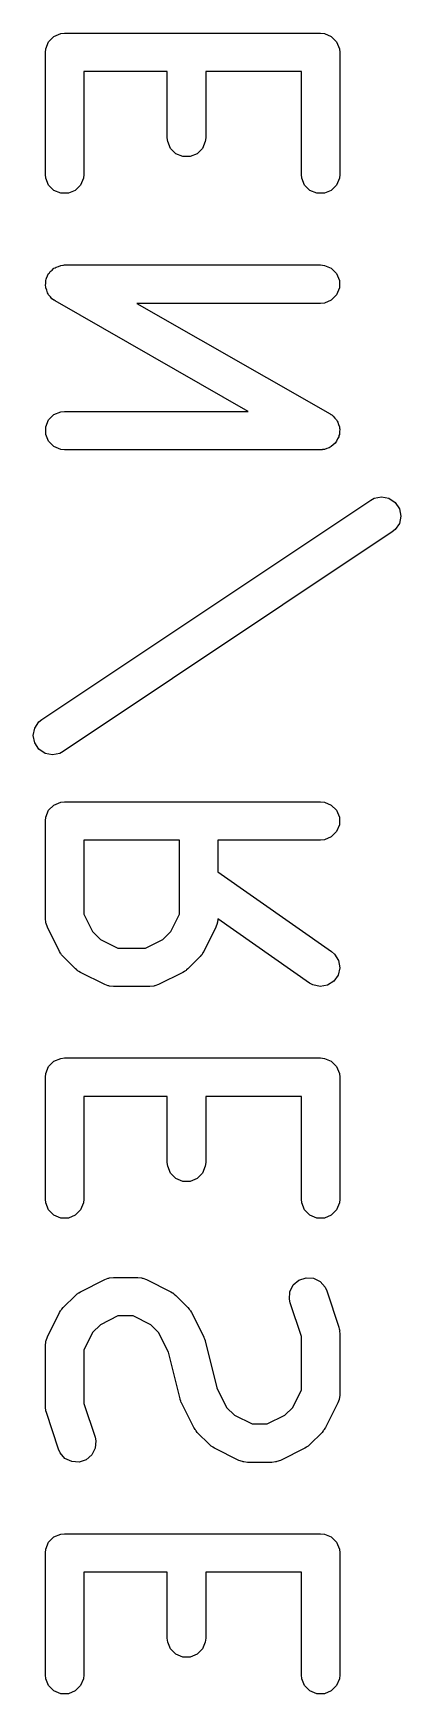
# Model space of a CAD drawing. Extents: x 2.6 to 14.1, y -9.2 to -3.9.
# Drawn here: x 4.7649 to 4.8214, y -8.6344 to -8.3792 of the extents above; entities that cross this region are included whole.
import ezdxf

# ---------------------------------------------------------------- set-up
doc = ezdxf.new("R2010")
doc.units = 0
doc.header["$MEASUREMENT"] = 0
doc.layers.add('BLACK', color=7, linetype='CONTINUOUS')

msp = doc.modelspace()

# ---------------------------------------------------------------- linework, layer by layer
at = {"layer": 'BLACK', "linetype": 'CONTINUOUS'}
for p, q in [((4.76729, -8.38055), (4.76811, -8.37974)), ((4.76811, -8.37974), (4.76917, -8.3793)), ((4.76917, -8.3793), (4.76975, -8.37924)), ((4.76975, -8.37924), (4.80912, -8.37924)), ((4.80912, -8.37924), (4.8097, -8.3793)), ((4.8097, -8.3793), (4.81076, -8.37974)), ((4.81076, -8.37974), (4.81157, -8.38055)), ((4.7668, -8.38219), (4.76685, -8.38162)), ((4.7668, -8.40094), (4.7668, -8.38219)), ((4.76685, -8.38162), (4.76729, -8.38055)), ((4.81157, -8.38055), (4.81202, -8.38162)), ((4.81202, -8.38162), (4.81207, -8.38219)), ((4.81207, -8.38219), (4.81207, -8.40094)), ((4.78554, -8.38515), (4.7727, -8.38515)), ((4.7727, -8.38515), (4.7727, -8.40094)), ((4.78554, -8.39532), (4.78554, -8.38515)), ((4.80617, -8.38515), (4.79145, -8.38515)), ((4.79145, -8.38515), (4.79145, -8.39532)), ((4.80617, -8.40094), (4.80617, -8.38515)), ((4.7856, -8.39589), (4.78554, -8.39532)), ((4.79145, -8.39532), (4.79139, -8.39589)), ((4.78604, -8.39696), (4.7856, -8.39589)), ((4.78686, -8.39777), (4.78604, -8.39696)), ((4.78792, -8.39821), (4.78686, -8.39777)), ((4.78907, -8.39821), (4.78792, -8.39821)), ((4.79014, -8.39777), (4.78907, -8.39821)), ((4.79095, -8.39696), (4.79014, -8.39777)), ((4.79139, -8.39589), (4.79095, -8.39696)), ((4.76685, -8.40152), (4.7668, -8.40094)), ((4.76729, -8.40258), (4.76685, -8.40152)), ((4.76811, -8.4034), (4.76729, -8.40258)), ((4.76917, -8.40384), (4.76811, -8.4034)), ((4.77139, -8.4034), (4.77033, -8.40384)), ((4.7722, -8.40258), (4.77139, -8.4034)), ((4.77265, -8.40152), (4.7722, -8.40258)), ((4.7727, -8.40094), (4.77265, -8.40152)), ((4.80622, -8.40152), (4.80617, -8.40094)), ((4.80666, -8.40258), (4.80622, -8.40152)), ((4.80748, -8.4034), (4.80666, -8.40258)), ((4.80854, -8.40384), (4.80748, -8.4034)), ((4.81076, -8.4034), (4.8097, -8.40384)), ((4.81157, -8.40258), (4.81076, -8.4034)), ((4.81202, -8.40152), (4.81157, -8.40258)), ((4.81207, -8.40094), (4.81202, -8.40152)), ((4.77033, -8.40384), (4.76917, -8.40384)), ((4.8097, -8.40384), (4.80854, -8.40384)), ((4.76714, -8.41654), (4.76729, -8.41617)), ((4.76729, -8.41617), (4.76743, -8.41604)), ((4.76743, -8.41604), (4.76752, -8.41588)), ((4.76752, -8.41588), (4.76783, -8.41564)), ((4.76783, -8.41564), (4.76811, -8.41536)), ((4.76811, -8.41536), (4.76828, -8.41529)), ((4.76828, -8.41529), (4.76843, -8.41517)), ((4.76843, -8.41517), (4.76881, -8.41507)), ((4.76881, -8.41507), (4.76917, -8.41492)), ((4.76917, -8.41492), (4.76947, -8.41489)), ((4.76947, -8.41489), (4.76954, -8.41487)), ((4.76954, -8.41487), (4.7696, -8.41488)), ((4.7696, -8.41488), (4.76975, -8.41486)), ((4.76975, -8.41486), (4.80912, -8.41486)), ((4.80912, -8.41486), (4.8097, -8.41492)), ((4.8097, -8.41492), (4.81076, -8.41536)), ((4.81076, -8.41536), (4.81157, -8.41617)), ((4.81157, -8.41617), (4.81202, -8.41724)), ((4.7668, -8.41802), (4.76685, -8.41763)), ((4.76685, -8.4182), (4.7668, -8.41802)), ((4.76685, -8.41724), (4.76693, -8.41706)), ((4.76685, -8.41763), (4.76685, -8.41724)), ((4.76685, -8.41839), (4.76685, -8.4182)), ((4.767, -8.41875), (4.76685, -8.41839)), ((4.76693, -8.41706), (4.76695, -8.41688)), ((4.76695, -8.41688), (4.76714, -8.41654)), ((4.76711, -8.41913), (4.767, -8.41875)), ((4.81202, -8.41839), (4.81157, -8.41945)), ((4.81202, -8.41724), (4.81202, -8.41839)), ((4.76722, -8.41928), (4.76711, -8.41913)), ((4.76729, -8.41945), (4.76722, -8.41928)), ((4.76757, -8.41973), (4.76729, -8.41945)), ((4.76781, -8.42004), (4.76757, -8.41973)), ((4.76805, -8.42021), (4.76781, -8.42004)), ((4.76811, -8.42027), (4.76805, -8.42021)), ((4.76816, -8.42029), (4.76811, -8.42027)), ((4.76828, -8.42038), (4.76816, -8.42029)), ((4.798, -8.43736), (4.76828, -8.42038)), ((4.80912, -8.42077), (4.78087, -8.42077)), ((4.78087, -8.42077), (4.81058, -8.43775)), ((4.8097, -8.42071), (4.80912, -8.42077)), ((4.81076, -8.42027), (4.8097, -8.42071)), ((4.81157, -8.41945), (4.81076, -8.42027)), ((4.76685, -8.43974), (4.76729, -8.43867)), ((4.76729, -8.43867), (4.76811, -8.43786)), ((4.76811, -8.43786), (4.76917, -8.43742)), ((4.76917, -8.43742), (4.76975, -8.43736)), ((4.76975, -8.43736), (4.798, -8.43736)), ((4.81058, -8.43775), (4.81071, -8.43783)), ((4.81071, -8.43783), (4.81076, -8.43786)), ((4.81076, -8.43786), (4.81082, -8.43791)), ((4.81082, -8.43791), (4.81106, -8.43808)), ((4.81106, -8.43808), (4.8113, -8.43839)), ((4.8113, -8.43839), (4.81157, -8.43867)), ((4.81157, -8.43867), (4.81165, -8.43884)), ((4.81165, -8.43884), (4.81176, -8.43899)), ((4.81176, -8.43899), (4.81187, -8.43937)), ((4.76685, -8.44089), (4.76685, -8.43974)), ((4.76729, -8.44195), (4.76685, -8.44089)), ((4.81173, -8.44159), (4.81157, -8.44195)), ((4.81192, -8.44125), (4.81173, -8.44159)), ((4.81187, -8.43937), (4.81202, -8.43974)), ((4.81194, -8.44106), (4.81192, -8.44125)), ((4.81202, -8.44089), (4.81194, -8.44106)), ((4.81202, -8.43974), (4.81202, -8.43992)), ((4.81202, -8.43992), (4.81207, -8.44011)), ((4.81207, -8.44011), (4.81202, -8.44049)), ((4.81202, -8.44049), (4.81202, -8.44089)), ((4.76811, -8.44277), (4.76729, -8.44195)), ((4.76917, -8.44321), (4.76811, -8.44277)), ((4.76975, -8.44326), (4.76917, -8.44321)), ((4.80912, -8.44326), (4.76975, -8.44326)), ((4.80927, -8.44325), (4.80912, -8.44326)), ((4.80933, -8.44326), (4.80927, -8.44325)), ((4.8094, -8.44324), (4.80933, -8.44326)), ((4.8097, -8.44321), (4.8094, -8.44324)), ((4.81006, -8.44306), (4.8097, -8.44321)), ((4.81044, -8.44295), (4.81006, -8.44306)), ((4.81059, -8.44284), (4.81044, -8.44295)), ((4.81076, -8.44277), (4.81059, -8.44284)), ((4.81104, -8.44249), (4.81076, -8.44277)), ((4.81135, -8.44225), (4.81104, -8.44249)), ((4.81144, -8.44208), (4.81135, -8.44225)), ((4.81157, -8.44195), (4.81144, -8.44208)), ((4.76624, -8.48472), (4.81686, -8.45098)), ((4.81686, -8.45098), (4.81737, -8.45071)), ((4.81737, -8.45071), (4.8185, -8.45048)), ((4.8185, -8.45048), (4.81963, -8.45071)), ((4.81963, -8.45071), (4.82058, -8.45135)), ((4.82058, -8.45135), (4.82122, -8.45231)), ((4.82122, -8.45231), (4.82145, -8.45344)), ((4.82145, -8.45344), (4.82122, -8.45457)), ((4.82013, -8.45589), (4.76951, -8.48964)), ((4.82058, -8.45552), (4.82013, -8.45589)), ((4.82122, -8.45457), (4.82058, -8.45552)), ((4.76515, -8.48605), (4.76579, -8.48509)), ((4.76579, -8.48509), (4.76624, -8.48472)), ((4.76492, -8.48718), (4.76515, -8.48605)), ((4.76515, -8.48831), (4.76492, -8.48718)), ((4.76578, -8.48927), (4.76515, -8.48831)), ((4.76674, -8.48991), (4.76578, -8.48927)), ((4.76787, -8.49013), (4.76674, -8.48991)), ((4.769, -8.48991), (4.76787, -8.49013)), ((4.76951, -8.48964), (4.769, -8.48991)), ((4.76729, -8.49866), (4.76811, -8.49785)), ((4.76811, -8.49785), (4.76917, -8.49741)), ((4.76917, -8.49741), (4.76975, -8.49735)), ((4.76975, -8.49735), (4.80912, -8.49735)), ((4.80912, -8.49735), (4.8097, -8.49741)), ((4.8097, -8.49741), (4.81076, -8.49785)), ((4.81076, -8.49785), (4.81157, -8.49866)), ((4.7668, -8.5003), (4.76685, -8.49973)), ((4.7668, -8.5153), (4.7668, -8.5003)), ((4.76685, -8.49973), (4.76729, -8.49866)), ((4.81157, -8.49866), (4.81202, -8.49973)), ((4.81202, -8.49973), (4.81202, -8.50088)), ((4.81076, -8.50276), (4.8097, -8.5032)), ((4.81157, -8.50194), (4.81076, -8.50276)), ((4.81202, -8.50088), (4.81157, -8.50194)), ((4.78742, -8.50326), (4.7727, -8.50326)), ((4.7727, -8.50326), (4.7727, -8.51461)), ((4.78742, -8.51461), (4.78742, -8.50326)), ((4.80912, -8.50326), (4.79332, -8.50326)), ((4.79332, -8.50326), (4.79332, -8.50814)), ((4.8097, -8.5032), (4.80912, -8.50326)), ((4.79332, -8.50814), (4.81081, -8.52038)), ((4.76685, -8.51588), (4.7668, -8.5153)), ((4.7727, -8.51461), (4.77405, -8.5173)), ((4.78607, -8.5173), (4.78742, -8.51461)), ((4.79332, -8.51535), (4.79327, -8.51588)), ((4.80743, -8.52522), (4.79332, -8.51535)), ((4.76689, -8.51598), (4.76685, -8.51588)), ((4.7669, -8.51608), (4.76689, -8.51598)), ((4.76711, -8.51662), (4.7669, -8.51608)), ((4.76898, -8.52037), (4.76711, -8.51662)), ((4.77405, -8.5173), (4.77525, -8.5185)), ((4.78487, -8.5185), (4.78607, -8.5173)), ((4.79301, -8.51662), (4.79114, -8.52037)), ((4.79322, -8.51608), (4.79301, -8.51662)), ((4.79323, -8.51598), (4.79322, -8.51608)), ((4.79327, -8.51588), (4.79323, -8.51598)), ((4.76914, -8.52062), (4.76898, -8.52037)), ((4.76917, -8.52069), (4.76914, -8.52062)), ((4.76924, -8.52077), (4.76917, -8.52069)), ((4.76929, -8.52086), (4.76924, -8.52077)), ((4.76935, -8.52091), (4.76929, -8.52086)), ((4.77525, -8.5185), (4.77795, -8.51985)), ((4.77795, -8.51985), (4.78218, -8.51985)), ((4.78218, -8.51985), (4.78487, -8.5185)), ((4.79083, -8.52086), (4.79077, -8.52091)), ((4.79089, -8.52077), (4.79083, -8.52086)), ((4.79095, -8.52069), (4.79089, -8.52077)), ((4.79098, -8.52062), (4.79095, -8.52069)), ((4.79114, -8.52037), (4.79098, -8.52062)), ((4.81081, -8.52038), (4.81125, -8.52076)), ((4.81125, -8.52076), (4.81187, -8.52173)), ((4.76954, -8.52114), (4.76935, -8.52091)), ((4.77141, -8.52301), (4.76954, -8.52114)), ((4.77164, -8.5232), (4.77141, -8.52301)), ((4.77169, -8.52326), (4.77164, -8.5232)), ((4.77178, -8.52332), (4.77169, -8.52326)), ((4.77186, -8.52338), (4.77178, -8.52332)), ((4.77193, -8.52341), (4.77186, -8.52338)), ((4.77218, -8.52357), (4.77193, -8.52341)), ((4.78819, -8.52341), (4.78794, -8.52357)), ((4.78826, -8.52338), (4.78819, -8.52341)), ((4.78834, -8.52332), (4.78826, -8.52338)), ((4.78843, -8.52326), (4.78834, -8.52332)), ((4.78848, -8.5232), (4.78843, -8.52326)), ((4.78871, -8.52301), (4.78848, -8.5232)), ((4.79059, -8.52114), (4.78871, -8.52301)), ((4.79077, -8.52091), (4.79059, -8.52114)), ((4.81207, -8.52287), (4.81182, -8.52399)), ((4.81187, -8.52173), (4.81207, -8.52287)), ((4.77593, -8.52544), (4.77218, -8.52357)), ((4.77647, -8.52565), (4.77593, -8.52544)), ((4.77657, -8.52566), (4.77647, -8.52565)), ((4.77667, -8.5257), (4.77657, -8.52566)), ((4.77725, -8.52575), (4.77667, -8.5257)), ((4.78287, -8.52575), (4.77725, -8.52575)), ((4.78345, -8.5257), (4.78287, -8.52575)), ((4.78355, -8.52566), (4.78345, -8.5257)), ((4.78365, -8.52565), (4.78355, -8.52566)), ((4.78419, -8.52544), (4.78365, -8.52565)), ((4.78794, -8.52357), (4.78419, -8.52544)), ((4.80793, -8.5255), (4.80743, -8.52522)), ((4.80906, -8.52575), (4.80793, -8.5255)), ((4.81019, -8.52555), (4.80906, -8.52575)), ((4.81116, -8.52493), (4.81019, -8.52555)), ((4.81182, -8.52399), (4.81116, -8.52493)), ((4.76685, -8.5391), (4.76729, -8.53803)), ((4.76729, -8.53803), (4.76811, -8.53722)), ((4.76811, -8.53722), (4.76917, -8.53678)), ((4.76917, -8.53678), (4.76975, -8.53672)), ((4.76975, -8.53672), (4.80912, -8.53672)), ((4.80912, -8.53672), (4.8097, -8.53678)), ((4.8097, -8.53678), (4.81076, -8.53722)), ((4.81076, -8.53722), (4.81157, -8.53803)), ((4.81157, -8.53803), (4.81202, -8.5391)), ((4.7668, -8.53967), (4.76685, -8.5391)), ((4.7668, -8.55842), (4.7668, -8.53967)), ((4.81202, -8.5391), (4.81207, -8.53967)), ((4.81207, -8.53967), (4.81207, -8.55842)), ((4.78554, -8.54263), (4.7727, -8.54263)), ((4.7727, -8.54263), (4.7727, -8.55842)), ((4.78554, -8.5528), (4.78554, -8.54263)), ((4.80617, -8.54263), (4.79145, -8.54263)), ((4.79145, -8.54263), (4.79145, -8.5528)), ((4.80617, -8.55842), (4.80617, -8.54263)), ((4.7856, -8.55337), (4.78554, -8.5528)), ((4.78604, -8.55444), (4.7856, -8.55337)), ((4.79139, -8.55337), (4.79095, -8.55444)), ((4.79145, -8.5528), (4.79139, -8.55337)), ((4.78686, -8.55525), (4.78604, -8.55444)), ((4.78792, -8.55569), (4.78686, -8.55525)), ((4.78907, -8.55569), (4.78792, -8.55569)), ((4.79014, -8.55525), (4.78907, -8.55569)), ((4.79095, -8.55444), (4.79014, -8.55525)), ((4.76685, -8.559), (4.7668, -8.55842)), ((4.76729, -8.56006), (4.76685, -8.559)), ((4.77265, -8.559), (4.7722, -8.56006)), ((4.7727, -8.55842), (4.77265, -8.559)), ((4.80622, -8.559), (4.80617, -8.55842)), ((4.80666, -8.56006), (4.80622, -8.559)), ((4.81202, -8.559), (4.81157, -8.56006)), ((4.81207, -8.55842), (4.81202, -8.559)), ((4.76811, -8.56088), (4.76729, -8.56006)), ((4.76917, -8.56132), (4.76811, -8.56088)), ((4.77033, -8.56132), (4.76917, -8.56132)), ((4.77139, -8.56088), (4.77033, -8.56132)), ((4.7722, -8.56006), (4.77139, -8.56088)), ((4.80748, -8.56088), (4.80666, -8.56006)), ((4.80854, -8.56132), (4.80748, -8.56088)), ((4.8097, -8.56132), (4.80854, -8.56132)), ((4.81076, -8.56088), (4.8097, -8.56132)), ((4.81157, -8.56006), (4.81076, -8.56088)), ((4.77218, -8.57265), (4.77593, -8.57078)), ((4.77593, -8.57078), (4.77647, -8.57057)), ((4.77647, -8.57057), (4.77657, -8.57056)), ((4.77657, -8.57056), (4.77667, -8.57052)), ((4.77667, -8.57052), (4.77725, -8.57047)), ((4.77725, -8.57047), (4.781, -8.57047)), ((4.781, -8.57047), (4.78157, -8.57052)), ((4.78157, -8.57052), (4.78167, -8.57056)), ((4.78167, -8.57056), (4.78178, -8.57057)), ((4.78178, -8.57057), (4.78232, -8.57078)), ((4.78232, -8.57078), (4.78607, -8.57265)), ((4.8044, -8.57264), (4.80491, -8.57161)), ((4.80491, -8.57161), (4.80578, -8.57085)), ((4.80578, -8.57085), (4.80688, -8.57049)), ((4.80688, -8.57049), (4.80802, -8.57057)), ((4.80802, -8.57057), (4.80906, -8.57109)), ((4.80906, -8.57109), (4.80981, -8.57196)), ((4.76954, -8.57508), (4.77141, -8.57321)), ((4.77141, -8.57321), (4.77164, -8.57302)), ((4.77164, -8.57302), (4.77169, -8.57296)), ((4.77169, -8.57296), (4.77178, -8.57291)), ((4.77178, -8.57291), (4.77186, -8.57284)), ((4.77186, -8.57284), (4.77193, -8.57281)), ((4.77193, -8.57281), (4.77218, -8.57265)), ((4.78607, -8.57265), (4.78632, -8.57281)), ((4.78632, -8.57281), (4.78639, -8.57284)), ((4.78639, -8.57284), (4.78647, -8.57291)), ((4.78647, -8.57291), (4.78656, -8.57296)), ((4.78656, -8.57296), (4.78661, -8.57302)), ((4.78661, -8.57302), (4.78684, -8.57321)), ((4.78684, -8.57321), (4.78871, -8.57508)), ((4.80432, -8.57379), (4.8044, -8.57264)), ((4.80444, -8.57435), (4.80432, -8.57379)), ((4.80617, -8.57952), (4.80444, -8.57435)), ((4.80981, -8.57196), (4.81005, -8.57249)), ((4.81005, -8.57249), (4.81192, -8.57811)), ((4.76711, -8.5796), (4.76898, -8.57585)), ((4.76898, -8.57585), (4.76914, -8.5756)), ((4.76914, -8.5756), (4.76917, -8.57553)), ((4.76917, -8.57553), (4.76924, -8.57545)), ((4.76924, -8.57545), (4.76929, -8.57536)), ((4.76929, -8.57536), (4.76935, -8.57531)), ((4.76935, -8.57531), (4.76954, -8.57508)), ((4.77795, -8.57637), (4.77525, -8.57772)), ((4.7803, -8.57637), (4.77795, -8.57637)), ((4.783, -8.57772), (4.7803, -8.57637)), ((4.78871, -8.57508), (4.7889, -8.57531)), ((4.7889, -8.57531), (4.78896, -8.57536)), ((4.78896, -8.57536), (4.78901, -8.57545)), ((4.78901, -8.57545), (4.78908, -8.57553)), ((4.78908, -8.57553), (4.78911, -8.5756)), ((4.78911, -8.5756), (4.78926, -8.57585)), ((4.78926, -8.57585), (4.79114, -8.5796)), ((4.77405, -8.57892), (4.7727, -8.58162)), ((4.77525, -8.57772), (4.77405, -8.57892)), ((4.7842, -8.57892), (4.783, -8.57772)), ((4.78571, -8.58195), (4.7842, -8.57892)), ((4.80617, -8.58772), (4.80617, -8.57952)), ((4.81192, -8.57811), (4.81199, -8.5784)), ((4.81199, -8.5784), (4.81202, -8.57847)), ((4.81202, -8.57847), (4.81203, -8.57857)), ((4.81203, -8.57857), (4.81205, -8.57867)), ((4.81205, -8.57867), (4.81204, -8.57875)), ((4.81204, -8.57875), (4.81207, -8.57904)), ((4.81207, -8.57904), (4.81207, -8.58842)), ((4.7668, -8.58092), (4.76685, -8.58034)), ((4.7668, -8.59029), (4.7668, -8.58092)), ((4.76685, -8.58034), (4.76689, -8.58024)), ((4.76689, -8.58024), (4.7669, -8.58014)), ((4.7669, -8.58014), (4.76711, -8.5796)), ((4.7727, -8.58162), (4.7727, -8.58981)), ((4.78751, -8.58913), (4.78571, -8.58195)), ((4.79114, -8.5796), (4.79115, -8.57964)), ((4.79115, -8.57964), (4.79117, -8.57966)), ((4.79117, -8.57966), (4.79125, -8.5799)), ((4.79125, -8.5799), (4.79135, -8.58014)), ((4.79135, -8.58014), (4.79135, -8.58016)), ((4.79135, -8.58016), (4.79136, -8.5802)), ((4.79136, -8.5802), (4.79316, -8.58739)), ((4.78752, -8.58918), (4.78751, -8.58913)), ((4.78752, -8.5892), (4.78752, -8.58918)), ((4.78762, -8.58944), (4.78752, -8.5892)), ((4.7877, -8.58968), (4.78762, -8.58944)), ((4.78771, -8.5897), (4.7877, -8.58968)), ((4.78773, -8.58974), (4.78771, -8.5897)), ((4.78961, -8.59349), (4.78773, -8.58974)), ((4.79316, -8.58739), (4.79467, -8.59042)), ((4.80482, -8.59042), (4.80617, -8.58772)), ((4.81176, -8.58974), (4.80989, -8.59349)), ((4.81197, -8.5892), (4.81176, -8.58974)), ((4.81198, -8.58909), (4.81197, -8.5892)), ((4.81202, -8.58899), (4.81198, -8.58909)), ((4.81207, -8.58842), (4.81202, -8.58899)), ((4.76683, -8.59058), (4.7668, -8.59029)), ((4.76682, -8.59066), (4.76683, -8.59058)), ((4.76684, -8.59076), (4.76682, -8.59066)), ((4.76685, -8.59087), (4.76684, -8.59076)), ((4.76688, -8.59094), (4.76685, -8.59087)), ((4.76695, -8.59123), (4.76688, -8.59094)), ((4.76882, -8.59685), (4.76695, -8.59123)), ((4.7727, -8.58981), (4.77443, -8.59498)), ((4.79467, -8.59042), (4.79587, -8.59162)), ((4.79587, -8.59162), (4.79857, -8.59296)), ((4.80092, -8.59296), (4.80362, -8.59162)), ((4.80362, -8.59162), (4.80482, -8.59042)), ((4.78976, -8.59374), (4.78961, -8.59349)), ((4.78979, -8.59381), (4.78976, -8.59374)), ((4.78986, -8.59389), (4.78979, -8.59381)), ((4.78991, -8.59398), (4.78986, -8.59389)), ((4.78997, -8.59403), (4.78991, -8.59398)), ((4.79016, -8.59426), (4.78997, -8.59403)), ((4.79203, -8.59613), (4.79016, -8.59426)), ((4.79857, -8.59296), (4.80092, -8.59296)), ((4.80933, -8.59426), (4.80746, -8.59613)), ((4.80952, -8.59403), (4.80933, -8.59426)), ((4.80958, -8.59398), (4.80952, -8.59403)), ((4.80963, -8.59389), (4.80958, -8.59398)), ((4.8097, -8.59381), (4.80963, -8.59389)), ((4.80973, -8.59374), (4.8097, -8.59381)), ((4.80989, -8.59349), (4.80973, -8.59374)), ((4.76906, -8.59738), (4.76882, -8.59685)), ((4.76981, -8.59825), (4.76906, -8.59738)), ((4.77447, -8.5967), (4.77396, -8.59773)), ((4.77443, -8.59498), (4.77455, -8.59555)), ((4.77455, -8.59555), (4.77447, -8.5967)), ((4.79226, -8.59632), (4.79203, -8.59613)), ((4.79231, -8.59637), (4.79226, -8.59632)), ((4.7924, -8.59643), (4.79231, -8.59637)), ((4.79248, -8.5965), (4.7924, -8.59643)), ((4.79255, -8.59653), (4.79248, -8.5965)), ((4.7928, -8.59668), (4.79255, -8.59653)), ((4.79655, -8.59856), (4.7928, -8.59668)), ((4.80669, -8.59668), (4.80294, -8.59856)), ((4.80694, -8.59653), (4.80669, -8.59668)), ((4.80701, -8.5965), (4.80694, -8.59653)), ((4.80709, -8.59643), (4.80701, -8.5965)), ((4.80718, -8.59637), (4.80709, -8.59643)), ((4.80723, -8.59632), (4.80718, -8.59637)), ((4.80746, -8.59613), (4.80723, -8.59632)), ((4.77084, -8.59876), (4.76981, -8.59825)), ((4.77199, -8.59885), (4.77084, -8.59876)), ((4.77309, -8.59848), (4.77199, -8.59885)), ((4.77396, -8.59773), (4.77309, -8.59848)), ((4.79709, -8.59876), (4.79655, -8.59856)), ((4.7972, -8.59877), (4.79709, -8.59876)), ((4.79729, -8.59881), (4.7972, -8.59877)), ((4.79787, -8.59887), (4.79729, -8.59881)), ((4.80162, -8.59887), (4.79787, -8.59887)), ((4.8022, -8.59881), (4.80162, -8.59887)), ((4.80229, -8.59877), (4.8022, -8.59881)), ((4.8024, -8.59876), (4.80229, -8.59877)), ((4.80294, -8.59856), (4.8024, -8.59876)), ((4.76811, -8.61033), (4.76917, -8.60989)), ((4.76917, -8.60989), (4.76975, -8.60984)), ((4.76975, -8.60984), (4.80912, -8.60984)), ((4.80912, -8.60984), (4.8097, -8.60989)), ((4.8097, -8.60989), (4.81076, -8.61033)), ((4.7668, -8.61279), (4.76685, -8.61221)), ((4.76685, -8.61221), (4.76729, -8.61115)), ((4.76729, -8.61115), (4.76811, -8.61033)), ((4.81076, -8.61033), (4.81157, -8.61115)), ((4.81157, -8.61115), (4.81202, -8.61221)), ((4.81202, -8.61221), (4.81207, -8.61279)), ((4.7668, -8.63154), (4.7668, -8.61279)), ((4.81207, -8.61279), (4.81207, -8.63154)), ((4.78554, -8.61574), (4.7727, -8.61574)), ((4.7727, -8.61574), (4.7727, -8.63154)), ((4.78554, -8.62591), (4.78554, -8.61574)), ((4.80617, -8.61574), (4.79145, -8.61574)), ((4.79145, -8.61574), (4.79145, -8.62591)), ((4.80617, -8.63154), (4.80617, -8.61574)), ((4.7856, -8.62649), (4.78554, -8.62591)), ((4.78604, -8.62755), (4.7856, -8.62649)), ((4.78686, -8.62837), (4.78604, -8.62755)), ((4.79095, -8.62755), (4.79014, -8.62837)), ((4.79139, -8.62649), (4.79095, -8.62755)), ((4.79145, -8.62591), (4.79139, -8.62649)), ((4.78792, -8.62881), (4.78686, -8.62837)), ((4.78907, -8.62881), (4.78792, -8.62881)), ((4.79014, -8.62837), (4.78907, -8.62881)), ((4.76685, -8.63211), (4.7668, -8.63154)), ((4.76729, -8.63318), (4.76685, -8.63211)), ((4.77265, -8.63211), (4.7722, -8.63318)), ((4.7727, -8.63154), (4.77265, -8.63211)), ((4.80622, -8.63211), (4.80617, -8.63154)), ((4.80666, -8.63318), (4.80622, -8.63211)), ((4.81202, -8.63211), (4.81157, -8.63318)), ((4.81207, -8.63154), (4.81202, -8.63211)), ((4.76811, -8.63399), (4.76729, -8.63318)), ((4.76917, -8.63443), (4.76811, -8.63399)), ((4.77033, -8.63443), (4.76917, -8.63443)), ((4.77139, -8.63399), (4.77033, -8.63443)), ((4.7722, -8.63318), (4.77139, -8.63399)), ((4.80748, -8.63399), (4.80666, -8.63318)), ((4.80854, -8.63443), (4.80748, -8.63399)), ((4.8097, -8.63443), (4.80854, -8.63443)), ((4.81076, -8.63399), (4.8097, -8.63443)), ((4.81157, -8.63318), (4.81076, -8.63399))]:
    msp.add_line(p, q, dxfattribs=at)

doc.saveas('drawing.dxf')
